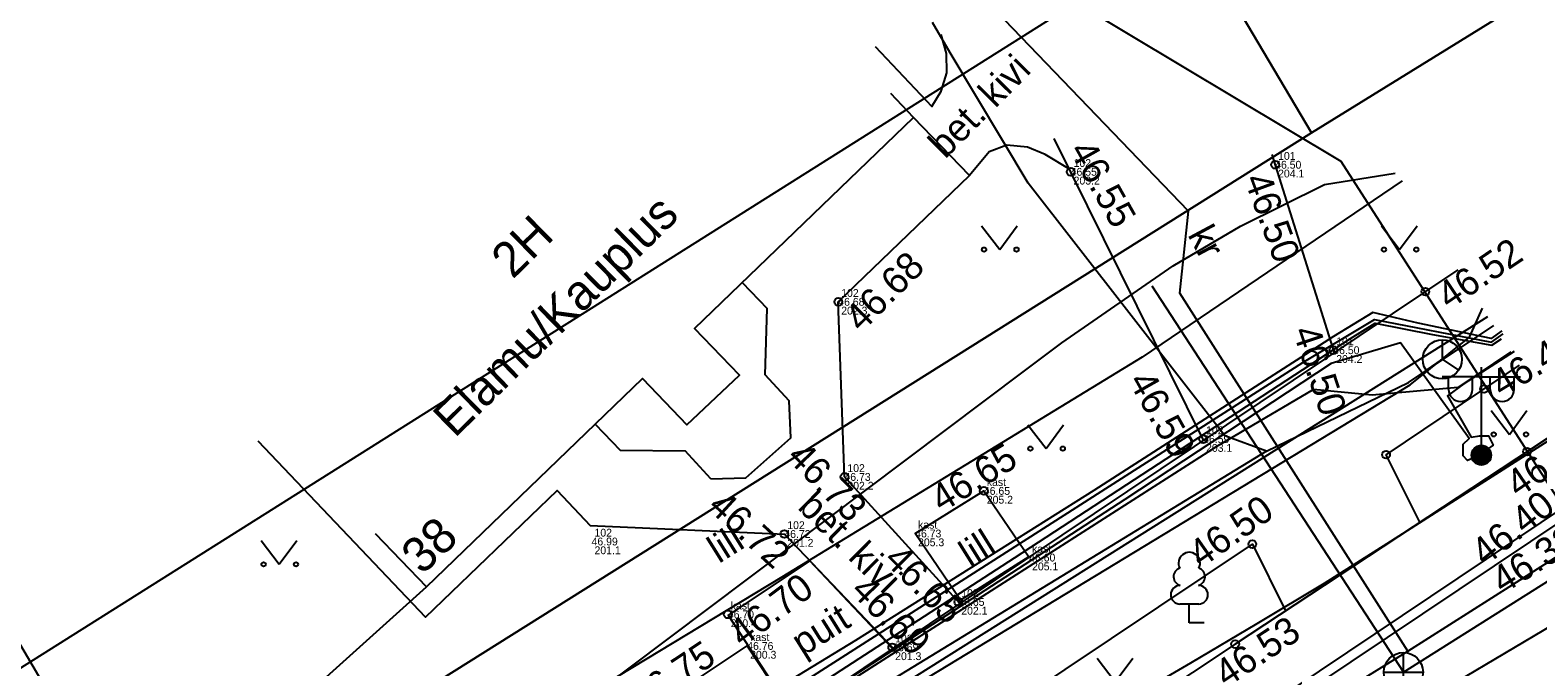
# Model space of a CAD drawing. Extents: x 641402 to 642211, y 6455896 to 6456328.
# Drawn here: x 642108.04 to 642146.57, y 6456222.46 to 6456238.72 of the extents above; entities that cross this region are included whole.
import ezdxf

# ---------------------------------------------------------------- set-up
doc = ezdxf.new("R2010")
doc.units = 0
for name, color, linetype in [('AED', 7, 'Continuous'), ('Default', 7, 'Continuous'), ('HALJASTUS', 7, 'Continuous'), ('HOONE', 7, 'Continuous'), ('KKAEV', 7, 'Continuous'), ('KORGUS', 7, 'Continuous'), ('KORGUS-EH2000', 7, 'Continuous'), ('KPKAABEL', 7, 'Continuous'), ('KTRASS', 7, 'Continuous'), ('MOOTKOOD', 7, 'Continuous'), ('MOOTKORG-EH2000', 7, 'Continuous'), ('MOOTNR', 7, 'Continuous'), ('MOOTPIIR', 7, 'Continuous'), ('MPKAABEL', 7, 'Continuous'), ('MPOHULIIN', 7, 'Continuous'), ('PIIR', 7, 'Continuous'), ('POST', 7, 'Continuous'), ('PUU', 7, 'Continuous'), ('RAJATIS', 7, 'Continuous'), ('SIKAEV', 7, 'Continuous'), ('SITRASS', 7, 'Continuous'), ('SKTRASS', 7, 'Continuous'), ('TEE', 7, 'Continuous'), ('VTRASS', 7, 'Continuous')]:
    doc.layers.add(name, color=color, linetype=linetype)

# ---------------------------------------------------------------- blocks, each defined once
blk = doc.blocks.new('RING02')
at = {"layer": 'KORGUS'}
blk.add_circle((0, 0), 0.2, dxfattribs=at)
blk = doc.blocks.new('KAKAEV_3')
at = {"layer": 'Default'}
for p, q in [((0, -1), (0, 1)), ((-1, 0), (1, 0))]:
    blk.add_line(p, q, dxfattribs=at)
blk.add_circle((0, 0), 1, dxfattribs=at)
blk = doc.blocks.new('MEPOST')
at = {"layer": 'Default'}
for radius in [0.5, 0.45, 0.4, 0.35, 0.3, 0.25, 0.2, 0.15, 0.1, 0.05]:
    blk.add_circle((0, 0), radius, dxfattribs=at)
blk = doc.blocks.new('LEHTP1_2')
at = {"layer": 'Default'}
for p, q in [((0.48, 0.95), (-0.48, 0.95)), ((0, 0), (0, 0.95)), ((0.76, 0), (0, 0))]:
    blk.add_line(p, q, dxfattribs=at)
for centre, radius, start, end in [((0, 3.04), 0.554, 332.5799, 207.4201), ((-0.34, 2.345), 0.465, 109.02174, 253.14154), ((0.34, 2.345), 0.465, 286.85082, 70.98591), ((-0.475, 1.425), 0.475, 90.0016, 269.3953), ((0.475, 1.425), 0.475, 270.6047, 89.9984)]:
    blk.add_arc(centre, radius, start, end, dxfattribs=at)
blk = doc.blocks.new('MURU_3')
at = {"layer": 'HALJASTUS'}
for p, q in [((-46.3, 60.7), (0, 0)), ((0, 0), (44.6, 60.7))]:
    blk.add_line(p, q, dxfattribs=at)
for centre in [(-40.1, 0), (42.8, 0)]:
    blk.add_circle(centre, 5.5, dxfattribs=at)
blk = doc.blocks.new('SIKAEV_3')
at = {"layer": 'SIKAEV'}
for p, q in [((0, 1), (0, 0)), ((0, 0), (-0.83, -0.55)), ((0, 0), (0.83, -0.55))]:
    blk.add_line(p, q, dxfattribs=at)
blk.add_circle((0, 0), 1, dxfattribs=at)
blk = doc.blocks.new('VAPOS2')
at = {"layer": 'Default'}
for p, q in [((0, 4), (-2, 4)), ((-1.679, 3.358), (-1.679, 4)), ((-0.453, 3.358), (-0.453, 4)), ((0, 0.5), (0, 4.5)), ((0, 4), (2, 4)), ((0.453, 3.358), (0.453, 4)), ((1.679, 3.358), (1.679, 4))]:
    blk.add_line(p, q, dxfattribs=at)
for centre in [(-1.066, 3.358), (1.066, 3.358)]:
    blk.add_arc(centre, 0.613, 180, 0, dxfattribs=at)

msp = doc.modelspace()

# ---------------------------------------------------------------- linework, layer by layer
at = {"layer": 'AED'}
msp.add_lwpolyline([(642105.192, 6456215.09), (642109.466, 6456216.687), (642118.165, 6456224.505)], dxfattribs=at)
at = {"layer": 'HOONE'}
for points in [[(642116.854, 6456225.866), (642118.165, 6456224.505), (642123.686, 6456229.822), (642124.82, 6456228.644), (642126.168, 6456229.915), (642125.02, 6456231.107), (642130.615, 6456236.495), (642130.032, 6456237.1)], [(642126.237, 6456232.279), (642126.874, 6456231.617)], [(642125.438, 6456227.266), (642126.332, 6456227.292), (642127.482, 6456228.31), (642127.435, 6456229.256), (642126.825, 6456229.917), (642126.874, 6456231.617)], [(642122.479, 6456228.66), (642123.119, 6456227.995), (642124.781, 6456227.978)], [(642125.438, 6456227.266), (642124.781, 6456227.978)]]:
    msp.add_lwpolyline(points, dxfattribs=at)
at = {"layer": 'KORGUS-EH2000'}
for centre in [(642143.699, 6456232.044), (642145.199, 6456229.558), (642142.694, 6456227.88), (642146.297, 6456227.958), (642139.277, 6456225.597), (642138.838, 6456223.043)]:
    msp.add_circle(centre, 0.1, dxfattribs=at)
at = {"layer": 'KPKAABEL'}
msp.add_lwpolyline([(642143.102, 6456234.877), (642136.46, 6456230.37), (642127.25, 6456224.75), (642119.25, 6456219.92), (642111.66, 6456215.2), (642106.841, 6456212.322)], dxfattribs=at)
at = {"layer": 'KTRASS'}
for p, q in [((642136.708, 6456232.195), (642143.138, 6456222.329)), ((642143.138, 6456222.329), (642148.846, 6456225.924))]:
    msp.add_line(p, q, dxfattribs=at)
at = {"layer": 'MOOTPIIR'}
msp.add_lwpolyline([(642119.434, 6456195.246), (642131.225, 6456200.174), (642140.483, 6456200.312), (642145.412, 6456204.965), (642153.334, 6456217.032), (642141.543, 6456235.364), (642134.772, 6456239.418), (642105.063, 6456220.717)], close=True, dxfattribs=at)
at = {"layer": 'MPKAABEL'}
for points in [[(642106.795, 6456212.615), (642112.09, 6456215.64), (642121.35, 6456220.93), (642133.45, 6456230.02), (642134.41, 6456230.74), (642137.25, 6456232.7), (642138.97, 6456233.72), (642141.12, 6456234.78), (642142.923, 6456235.072)], [(642145.129, 6456227.867), (642144.941, 6456227.799), (642144.775, 6456227.729), (642144.667, 6456227.848), (642144.662, 6456228.153), (642144.821, 6456228.295), (642143.062, 6456230.738), (642141.288, 6456230.212), (642136.016, 6456226.739), (642120.905, 6456216.924), (642120.654, 6456216.541), (642122.183, 6456213.673), (642122.368, 6456213.682), (642122.514, 6456213.682), (642122.707, 6456213.608), (642122.81, 6456213.428), (642122.789, 6456213.278), (642122.447, 6456213.18)], [(642145.964, 6456230.517), (642144.678, 6456229.687), (642144.268, 6456229.38), (642144.867, 6456228.328), (642145.084, 6456228.364), (642145.314, 6456228.364), (642145.429, 6456228.128), (642145.286, 6456228.024), (642145.129, 6456227.867)]]:
    msp.add_lwpolyline(points, dxfattribs=at)
at = {"layer": 'MPOHULIIN'}
msp.add_line((642111.338, 6456217.015), (642107.209, 6456223.994), dxfattribs=at)
at = {"layer": 'PIIR'}
for points in [[(642202.07, 6456300.59), (642186.94, 6456269.44), (642176.8, 6456258.32), (642140.79, 6456236.1), (642131.3, 6456252.11), (642120.21, 6456275.21), (642097.27, 6456266.06), (642085.76, 6456289.17), (642102.66, 6456297.7), (642088.38, 6456327.78), (642112.16, 6456328.03), (642119.61, 6456308.28), (642139.7, 6456316.24)], [(642140.79, 6456236.1), (642109.42, 6456216.42), (642091.71, 6456259), (642098.83, 6456262.55), (642097.27, 6456266.06), (642120.21, 6456275.21), (642131.3, 6456252.11)]]:
    msp.add_lwpolyline(points, close=True, dxfattribs=at)
msp.add_lwpolyline([(641947.25, 6456163.24), (642019.41, 6456178.53), (642084.4, 6456197.23), (642111.39, 6456211.76), (642109.42, 6456216.42), (642140.79, 6456236.1), (642176.8, 6456258.32), (642189.67, 6456239.76), (642158.89, 6456220.16), (642135.01, 6456205.8), (642096.71, 6456185.2), (642090.67, 6456176.65), (642017.38, 6456160.79), (641998.45, 6456156.13)], dxfattribs=at)
at = {"layer": 'RAJATIS'}
for points in [[(642131.814, 6456224.165), (642130.657, 6456225.868), (642132.414, 6456226.956), (642133.56, 6456225.269), (642131.814, 6456224.165)], [(642130.082, 6456222.933), (642127.965, 6456225.171), (642125.878, 6456223.782), (642127.529, 6456221.251)], [(642125.79, 6456220.134), (642124.652, 6456221.86), (642126.365, 6456222.997), (642127.503, 6456221.271), (642125.79, 6456220.134)]]:
    msp.add_lwpolyline(points, dxfattribs=at)
at = {"layer": 'SITRASS'}
for points in [[(642139.641, 6456227.967), (642138.576, 6456228.363), (642133.542, 6456234.81), (642131.553, 6456238.141), (642131.103, 6456238.914)], [(642108.142, 6456210.535), (642119.349, 6456217.206), (642120.073, 6456217.61), (642120.547, 6456217.741), (642121.015, 6456217.521), (642121.832, 6456217.295), (642122.751, 6456217.226), (642123.282, 6456217.316), (642128.151, 6456220.639), (642145.297, 6456231.406)], [(642145.655, 6456231.047), (642145.381, 6456230.846), (642143.515, 6456231.236), (642142.353, 6456231.509), (642141.347, 6456230.899), (642135.221, 6456226.965), (642129.133, 6456223.14), (642121.961, 6456218.772), (642114.258, 6456213.788), (642108.166, 6456210.005)], [(642108.499, 6456209.808), (642110.493, 6456211.016), (642140.564, 6456230.236), (642142.399, 6456231.332), (642145.385, 6456230.753), (642145.685, 6456230.963)], [(642109.311, 6456208.728), (642128.231, 6456220.524), (642143.31, 6456229.666), (642144.83, 6456230.883), (642145.157, 6456231.622)], [(642108.613, 6456209.589), (642109.777, 6456210.292), (642116.03, 6456214.319), (642123.562, 6456219.011), (642133.197, 6456225.248), (642141.784, 6456230.845), (642142.412, 6456231.236), (642143.881, 6456230.95), (642145.398, 6456230.678), (642145.645, 6456230.841)], [(642139.641, 6456227.967), (642143.267, 6456229.728), (642145.445, 6456231.176)], [(642145.879, 6456230.507), (642144.531, 6456229.595), (642142.341, 6456229.404), (642140.837, 6456229.546), (642138.354, 6456228.082), (642127.492, 6456221.137), (642113.531, 6456212.972), (642108.701, 6456209.672)], [(642147.203, 6456228.461), (642144.367, 6456226.662), (642142.717, 6456225.604), (642141.109, 6456224.595), (642139.394, 6456223.561), (642137.691, 6456222.56), (642135.203, 6456221.1), (642133.809, 6456220.253), (642132.526, 6456219.46), (642131.166, 6456218.611), (642130.548, 6456218.224), (642128.66, 6456217.049), (642126.314, 6456215.616), (642125.132, 6456214.907), (642123.525, 6456213.954), (642119.075, 6456211.339), (642114.562, 6456208.653), (642112.065, 6456207.121), (642110.843, 6456206.363)], [(642139.641, 6456227.967), (642127.249, 6456220.414), (642112.769, 6456211.492), (642109.018, 6456209.181)]]:
    msp.add_lwpolyline(points, dxfattribs=at)
at = {"layer": 'SKTRASS'}
msp.add_lwpolyline([(642135.85, 6456216.96), (642149.439, 6456225.008)], dxfattribs=at)
at = {"layer": 'TEE'}
for p, q in [((642138.031, 6456228.252), (642134.21, 6456235.957)), ((642139.778, 6456235.542), (642141.366, 6456230.483))]:
    msp.add_line(p, q, dxfattribs=at)
for points in [[(642129.632, 6456238.305), (642131.08, 6456236.774), (642131.32, 6456237.16), (642131.463, 6456237.63), (642131.462, 6456238.129), (642131.322, 6456238.611)], [(642131.797, 6456224.081), (642128.85, 6456227.313), (642128.693, 6456231.784), (642132.044, 6456235.011), (642130.615, 6456236.495)], [(642134.6, 6456235.17), (642133.983, 6456235.545), (642133.53, 6456235.733), (642132.997, 6456235.783), (642132.545, 6456235.611), (642132.044, 6456235.011)], [(642144.525, 6456232.597), (642128.491, 6456221.869), (642125.79, 6456220.134), (642112.403, 6456212.366), (642108.435, 6456210.081)], [(642143.559, 6456226.154), (642142.694, 6456227.88), (642146.102, 6456230.163)], [(642147.161, 6456228.527), (642138.838, 6456223.043), (642131.202, 6456217.975), (642122.53, 6456212.604), (642114.151, 6456207.856), (642110.992, 6456206.133)], [(642113.855, 6456228.235), (642118.141, 6456223.734), (642121.51, 6456226.97), (642122.348, 6456226.069), (642127.314, 6456225.855), (642130.092, 6456222.94)], [(642111.981, 6456204.606), (642116.43, 6456207.01), (642132.503, 6456216.671), (642148.083, 6456227.102)], [(642148.219, 6456226.893), (642132.637, 6456216.46), (642116.554, 6456206.793), (642112.117, 6456204.395)], [(642110.017, 6456207.638), (642114.201, 6456210.045), (642130.884, 6456219.983), (642139.277, 6456225.597), (642140.124, 6456223.89)]]:
    msp.add_lwpolyline(points, dxfattribs=at)
at = {"layer": 'VTRASS'}
for points in [[(642143.248, 6456222.864), (642137.425, 6456232.006), (642137.641, 6456234.096), (642132.092, 6456239.876)], [(642112.477, 6456203.839), (642137.153, 6456219.095), (642138.85, 6456221.409), (642141.678, 6456221.894), (642143.248, 6456222.864), (642148.622, 6456226.27)]]:
    msp.add_lwpolyline(points, dxfattribs=at)

# ---------------------------------------------------------------- block references
at = {"layer": 'HALJASTUS', "xscale": 0.01, "yscale": 0.01}
for p in [(642132.82, 6456233.12), (642143.039, 6456233.12), (642145.846, 6456228.4), (642134.004, 6456228.036), (642114.404, 6456225.081), (642135.771, 6456222.08)]:
    msp.add_blockref('MURU_3', p, dxfattribs=at)
at = {"layer": 'KKAEV', "xscale": 0.5, "yscale": 0.5}
msp.add_blockref('KAKAEV_3', (642143.138, 6456222.329), dxfattribs=at)
at = {"layer": 'KORGUS-EH2000', "xscale": 0.5, "yscale": 0.5}
for p in [(642134.633, 6456235.104), (642139.859, 6456235.285), (642128.693, 6456231.784), (642141.345, 6456230.549), (642138.018, 6456228.279), (642128.85, 6456227.313), (642132.414, 6456226.956), (642127.314, 6456225.855), (642131.761, 6456224.121), (642125.869, 6456223.802), (642130.072, 6456222.961)]:
    msp.add_blockref('RING02', p, dxfattribs=at)
at = {"layer": 'POST', "xscale": 0.5, "yscale": 0.5}
for name in ['VAPOS2', 'MEPOST']:
    msp.add_blockref(name, (642145.129, 6456227.867), dxfattribs=at)
at = {"layer": 'PUU', "xscale": 0.5, "yscale": 0.5}
msp.add_blockref('LEHTP1_2', (642137.665, 6456223.591), dxfattribs=at)
at = {"layer": 'SIKAEV', "xscale": 0.5, "yscale": 0.5}
msp.add_blockref('SIKAEV_3', (642144.132, 6456230.316), dxfattribs=at)

# ---------------------------------------------------------------- texts
at = {"layer": 'HOONE'}
for s, rotation, p in [('Elamu/Kauplus', 44.462, (642118.887, 6456228.287)), ('2H', 44.462, (642120.372, 6456232.346)), ('38', 43.4234, (642118.057, 6456224.79))]:
    msp.add_text(s, height=0.9, rotation=rotation, dxfattribs=at).set_placement(p)
at = {"layer": 'KORGUS-EH2000'}
for s, rotation, p in [('46.55', 299.4111, (642134.579, 6456235.652)), ('46.50', 290.1207, (642139.057, 6456234.919)), (' 46.52', 33.9333, (642144.09, 6456231.421)), ('46.68', 44.8937, (642129.283, 6456230.981)), ('46.50', 288.3735, (642140.301, 6456231.038)), (' 46.49', 31.3385, (642145.429, 6456229.187)), ('46.59', 299.529, (642136.094, 6456229.761)), (' 46.43', 34.4865, (642145.859, 6456226.612)), ('46.73', 314.1533, (642127.347, 6456227.794)), ('46.65', 31.7595, (642131.337, 6456226.386)), ('46.72', 317.5153, (642125.325, 6456226.507)), (' 46.50', 35.1862, (642137.754, 6456224.82)), (' 46.40', 38.2635, (642145.019, 6456224.852)), (' 46.32', 31.9529, (642145.453, 6456224.167)), ('46.65', 314.8271, (642129.828, 6456225.165)), ('46.70', 36.6965, (642126.238, 6456222.941)), ('46.69', 314.1305, (642128.976, 6456224.375)), (' 46.53', 33.6021, (642138.397, 6456221.775)), ('46.75', 33.5627, (642123.662, 6456221.293))]:
    msp.add_text(s, height=0.7, rotation=rotation, dxfattribs=at).set_placement(p)
at = {"layer": 'MOOTKOOD'}
for s, p in [('101', (642139.934, 6456235.41)), ('102', (642134.708, 6456235.229)), ('102', (642128.768, 6456231.909)), ('101', (642141.42, 6456230.674)), ('102', (642138.093, 6456228.404)), ('102', (642128.925, 6456227.438)), ('kast', (642132.489, 6456227.081)), ('102', (642122.462, 6456225.789)), ('102', (642127.389, 6456225.98)), ('kast', (642130.732, 6456225.993)), ('kast', (642133.646, 6456225.378)), ('102', (642131.836, 6456224.246)), ('kast', (642125.944, 6456223.927)), ('kast', (642126.44, 6456223.122)), ('102', (642130.147, 6456223.086))]:
    msp.add_text(s, height=0.2, dxfattribs=at).set_placement(p)
at = {"layer": 'MOOTKORG-EH2000'}
for s, p in [('46.55', (642134.633, 6456235.004)), ('46.50', (642139.859, 6456235.185)), ('46.68', (642128.693, 6456231.684)), ('46.50', (642141.345, 6456230.449)), ('46.59', (642138.018, 6456228.179)), ('46.73', (642128.85, 6456227.213)), ('46.65', (642132.414, 6456226.856)), ('46.72', (642127.314, 6456225.755)), ('46.73', (642130.657, 6456225.768)), ('46.99', (642122.387, 6456225.564)), ('46.60', (642133.571, 6456225.153)), ('46.65', (642131.761, 6456224.021)), ('46.70', (642125.869, 6456223.702)), ('46.76', (642126.365, 6456222.897)), ('46.69', (642130.072, 6456222.861))]:
    msp.add_text(s, height=0.2, dxfattribs=at).set_placement(p)
at = {"layer": 'MOOTNR'}
for s, p in [('204.1', (642139.934, 6456234.96)), ('203.2', (642134.708, 6456234.779)), ('202.3', (642128.768, 6456231.459)), ('204.2', (642141.42, 6456230.224)), ('203.1', (642138.093, 6456227.954)), ('202.2', (642128.925, 6456226.988)), ('205.2', (642132.489, 6456226.631)), ('201.1', (642122.462, 6456225.339)), ('201.2', (642127.389, 6456225.53)), ('205.3', (642130.732, 6456225.543)), ('205.1', (642133.646, 6456224.928)), ('202.1', (642131.836, 6456223.796)), ('200.4', (642125.944, 6456223.477)), ('200.3', (642126.44, 6456222.672)), ('201.3', (642130.147, 6456222.636))]:
    msp.add_text(s, height=0.2, dxfattribs=at).set_placement(p)
at = {"layer": 'RAJATIS'}
for s, p in [('lill', (642125.64, 6456225.089)), ('lill', (642132.07, 6456224.973)), ('puit', (642127.782, 6456222.716))]:
    msp.add_text(s, height=0.7, rotation=32.1063, dxfattribs=at).set_placement(p)
at = {"layer": 'TEE'}
for s, rotation, p in [('bet. kivi', 45.2836, (642131.425, 6456235.414)), ('kr', 298.1661, (642137.611, 6456233.499)), ('bet. kivi', 315.2836, (642127.625, 6456226.516))]:
    msp.add_text(s, height=0.7, rotation=rotation, dxfattribs=at).set_placement(p)

doc.saveas('drawing.dxf')
